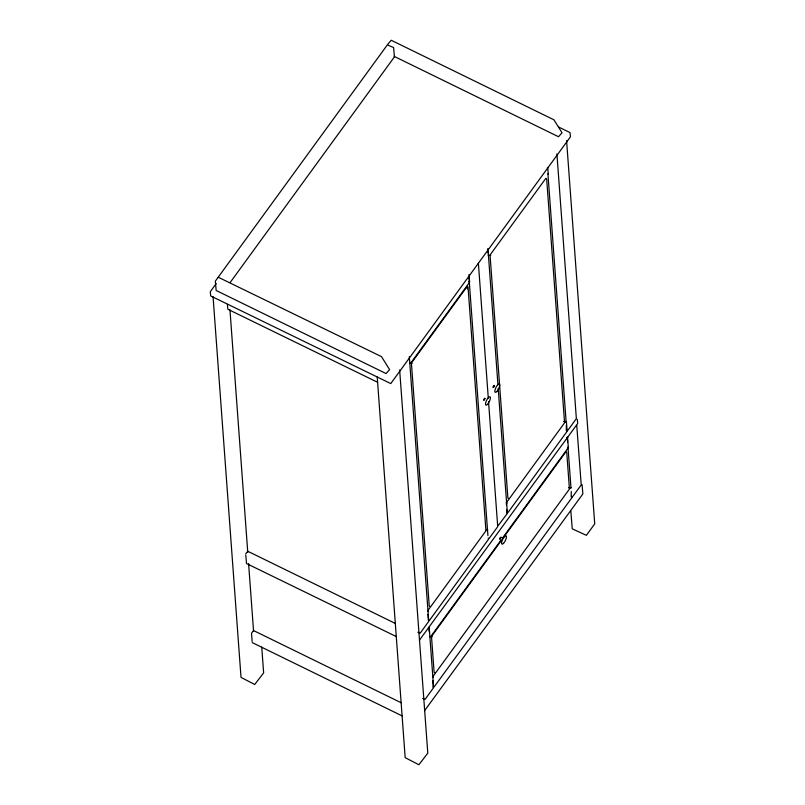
<?xml version="1.0" encoding="UTF-8"?>
<svg xmlns="http://www.w3.org/2000/svg" width="805" height="805" viewBox="0 0 805 805"><rect width="100%" height="100%" fill="white"/><g stroke="black" fill="none" stroke-linecap="round" stroke-linejoin="round"><path stroke-width="1.21" d="M484.57 399.632C482.708 401.957 484.831 396.493 484.922 398.807M493.908 386.803C492.056 389.127 494.179 383.653 494.27 385.977M500.458 538.857C498.567 540.366 501.475 535.224 500.881 538.062M218.648 276.608L387.336 44.899L393.625 47.565L394.41 56.914L230.16 282.515M387.779 44.295L391.21 40.25L553.921 119.804L562.021 132.755L558.519 136.739L394.198 56.39M216.193 283.612L210.276 291.732L210.689 295.948L390.767 383.583L570.443 136.8L570.031 132.594L558.74 127.069M245.706 553.951L247.688 551.234L395.315 623.422M410.751 363.085L469.617 282.233L469.053 274.475M429.971 606.447L429.256 606.105L411.405 363.015L467.202 286.379L467.916 286.731M508.609 498.446L507.895 498.094L490.044 255.004L545.83 178.378L546.545 178.72M483.735 400.065L484.982 398.364M493.083 387.235L494.32 385.525M506.476 505.168L506.305 502.843L565.613 421.377L566.328 421.729M506.818 509.837L506.556 512.775L507.271 513.127M566.368 425.11L566.297 430.715L567.012 431.057M420.411 632.841L428.753 621.369L409.312 356.675M429.629 620.162L488.494 539.31M489.38 538.102L497.721 526.641L488.555 401.786M508.267 512.161L567.133 431.299L566.479 422.444M568.008 430.101L576.36 418.63L556.919 153.936M499.794 539.048L501.032 537.348M430.836 636.493L501.062 540.034M502.541 538.002L568.33 447.63L567.676 438.765M434.841 672.698L434.126 672.356L431.49 636.423L501.656 540.054M503.135 538.022L565.915 451.786L566.629 452.138M571.238 491.422L571.168 496.967L571.882 497.319M425.271 699.092L433.623 687.631L429.307 628.836M434.499 686.423L572.003 497.56M572.878 496.353L581.22 484.882L576.752 425.392M498.486 525.192L507.392 513.369L498.215 388.503M419.395 640.237L577.678 423.49L577.276 419.284M424.567 710.694L582.86 493.948L582.065 484.6M377.605 382.284L227.845 309.241L227.382 304.33M396.281 636.564L246.511 563.52L245.797 555.118M402.108 715.887L252.217 642.601M490.044 255.004L490.758 255.356M488.112 255.084L488.826 255.437M468.782 281.639L469.496 281.981M563.681 421.458L564.396 421.81M566.74 430.112L567.455 430.454M567.968 437.457L567.253 437.105L567.616 442.046M566.811 437.709L567.525 438.061M411.405 363.015L412.12 363.367M409.483 363.095L410.198 363.447M571.188 487.981L570.483 487.639L432.537 677.096L433.251 677.448M568.551 487.719L569.266 488.061M571.6 496.363L572.315 496.715M506.305 502.843L507.019 503.185M506.989 512.171L507.703 512.523M487.689 529.74L486.975 529.388L427.676 610.844L428.391 611.196M488.102 538.112L488.816 538.465M429.075 620.524L428.361 620.182L427.928 614.346M429.588 627.528L428.874 627.176L429.216 631.845M428.431 627.779L429.146 628.131M431.49 636.423L432.204 636.775M429.558 636.503L430.273 636.856M417.825 632.207L419.848 633.203M433.935 686.786L433.221 686.434L432.798 680.597M432.788 687.037L433.503 687.379M422.695 698.468L424.718 699.454M401.142 702.735L253.515 630.546L251.532 633.263L252.136 641.434M566.589 140.664L594.724 523.864L586.382 535.335L572.244 528.825L570.846 511.155M547.762 167.571L548.255 174.222M547.913 173.699L566.187 422.605M567.978 446.986L570.966 487.719M546.706 179.435L564.516 422.051M566.78 452.843L569.387 488.303M487.951 248.665L497.943 384.76M487.689 249.258L487.941 252.75M493.656 385.726L493.747 387.044M500.368 537.539L500.408 538.203M478.381 263.185L488.283 398.032M469.003 277.956L487.921 535.617M468.067 287.445L485.888 530.062M467.202 286.379L467.383 288.884M399.652 369.948L427.797 753.158L418.872 764.75L405.167 757.646L377.213 376.941M261.736 647.099L263.638 672.889L254.712 684.481L241.017 677.377L213.053 296.673M229.948 309.694L247.769 552.331M248.594 563.591L253.555 631.13M218.205 277.212L215.358 281.136L216.143 290.474L386.098 373.57L389.6 369.586L381.49 356.635L218.205 277.212M487.498 404.351A4.679 1.499 -63.9 0 0 490.265 397.046A4.679 1.499 -63.9 0 0 486.079 401.514A4.679 1.499 -63.9 0 0 487.498 404.351M496.846 391.522A4.679 1.499 -63.9 0 0 499.613 384.216A4.679 1.499 -63.9 0 0 495.427 388.674A4.679 1.499 -63.9 0 0 496.846 391.522M503.548 543.335A4.679 1.499 -63.9 0 0 506.315 536.029A4.679 1.499 -63.9 0 0 502.139 540.497A4.679 1.499 -63.9 0 0 503.548 543.335"/></g></svg>
